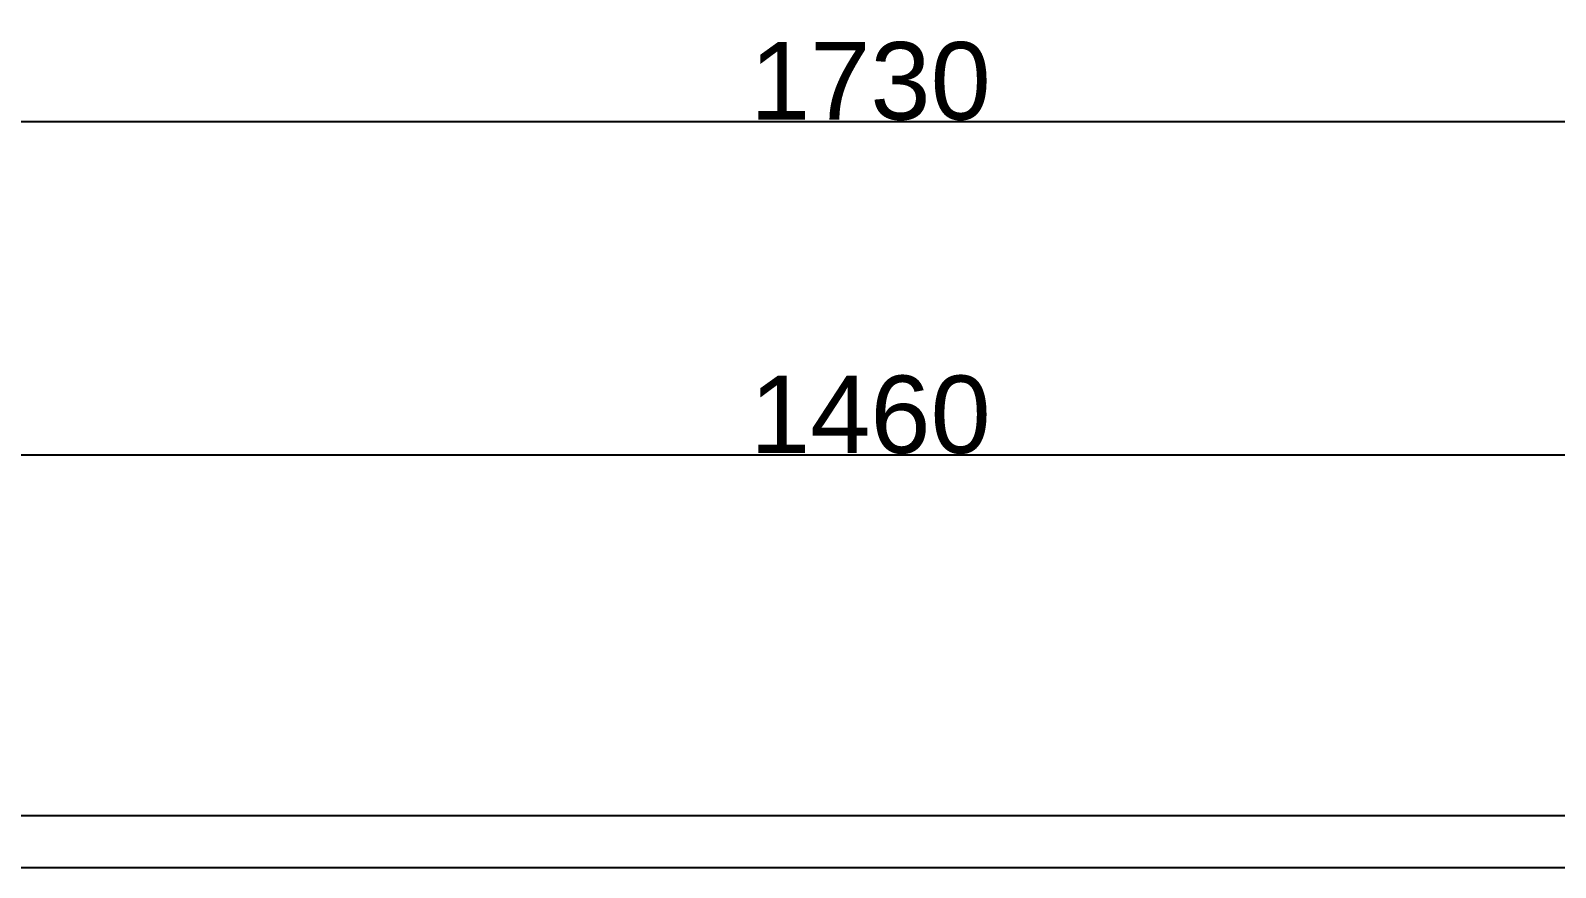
# Model space of a CAD drawing. Header units: millimetres. Extents: x -1519 to 3497, y -297 to 3208.
# Drawn here: x 1272 to 1862, y 521 to 845 of the extents above; entities that cross this region are included whole.
import ezdxf

# ---------------------------------------------------------------- set-up
doc = ezdxf.new("R2010")
doc.units = ezdxf.units.MM
doc.header["$MEASUREMENT"] = 0
doc.layers.add('Domyślny', color=7, linetype='Continuous', true_color=0x000000)
doc.layers.add('Utwórz2D linie widoczne', color=7, linetype='Continuous', true_color=0x000000)
doc.styles.add('Arial', font='')
doc.styles.get('Arial').set_extended_font_data('Arial')
doc.dimstyles.new('Domyślny', dxfattribs={"dimtxt": 30, "dimasz": 20, "dimexe": 0.5, "dimexo": 0.5, "dimgap": 0.25, "dimtad": 1, "dimtoh": 1, "dimdec": 0, "dimzin": 1, "dimdsep": 46, "dimtxsty": 'Arial', "dimcen": 0.5, "dimazin": 0, "dimtfac": 1, "dimtdec": 4, "dimtix": 1, "dimtmove": 1, "dimatfit": 3, "dimfxl": 0, "dimtolj": 1, "dimtzin": 1, "dimarcsym": 0})

# ---------------------------------------------------------------- blocks, each defined once
blk = doc.blocks.new('*D4')
at = {"layer": 'Defpoints', "color": 0}
for p in [(867.22, 680.23), (867.23, 621.71), (2327.23, 621.78)]:
    blk.add_point(p, dxfattribs=at)
at = {"layer": 'Domyślny', "color": 0, "lineweight": -2}
for p, q in [((867.23, 622.21), (867.22, 680.73)), ((2307.22, 680.29), (887.22, 680.23)), ((2327.23, 622.28), (2327.22, 680.79))]:
    blk.add_line(p, q, dxfattribs=at)
at = {"layer": 'Domyślny', "color": 0}
for points in [[(887.22, 683.56), (887.23, 676.89), (867.22, 680.23)], [(2307.23, 676.96), (2307.22, 683.63), (2327.22, 680.29)]]:
    blk.add_solid(points, dxfattribs=at)
at = {"layer": 'Domyślny', "color": 0, "insert": (1597.22, 695.82), "char_height": 30, "attachment_point": 5, "rotation": 0.00261, "style": 'Arial'}
blk.add_mtext('\\A1;1460', dxfattribs=at)
blk = doc.blocks.new('*D5')
at = {"layer": 'Defpoints', "color": 0}
for p in [(2462.22, 809.33), (732.23, 672.59), (2462.22, 672.59)]:
    blk.add_point(p, dxfattribs=at)
at = {"layer": 'Domyślny', "color": 0, "lineweight": -2}
for p, q in [((732.23, 673.09), (732.23, 809.83)), ((752.23, 809.33), (2442.22, 809.33)), ((2462.22, 673.09), (2462.22, 809.83))]:
    blk.add_line(p, q, dxfattribs=at)
at = {"layer": 'Domyślny', "color": 0}
for points in [[(752.23, 812.67), (752.23, 806), (732.23, 809.33)], [(2442.22, 806), (2442.22, 812.67), (2462.22, 809.33)]]:
    blk.add_solid(points, dxfattribs=at)
at = {"layer": 'Domyślny', "color": 0, "insert": (1597.23, 824.9), "char_height": 30, "attachment_point": 5, "style": 'Arial'}
blk.add_mtext('\\A1;1730', dxfattribs=at)

msp = doc.modelspace()

# ---------------------------------------------------------------- linework, layer by layer
at = {"layer": 'Utwórz2D linie widoczne'}
for p, q in [((2324.23, 540.65), (870.23, 540.65)), ((870.23, 520.65), (2324.23, 520.65))]:
    msp.add_line(p, q, dxfattribs=at)

# ---------------------------------------------------------------- dimensions: what is measured, and where the dimension line sits
at = {"layer": 'Domyślny'}
for p1, p2, distance, picture, middle in [((732.23, 672.59), (2462.22, 672.59), 136.74, '*D5', (1597.23, 824.9)), ((2327.23, 621.78), (867.23, 621.71), -58.51, '*D4', (1597.22, 695.82))]:
    dim = msp.add_aligned_dim(p1=p1, p2=p2, distance=distance, dimstyle='Domyślny', dxfattribs=at)
    dim.commit()
    dim.dimension.update_dxf_attribs({"geometry": picture, "text_midpoint": middle})

doc.saveas('drawing.dxf')
